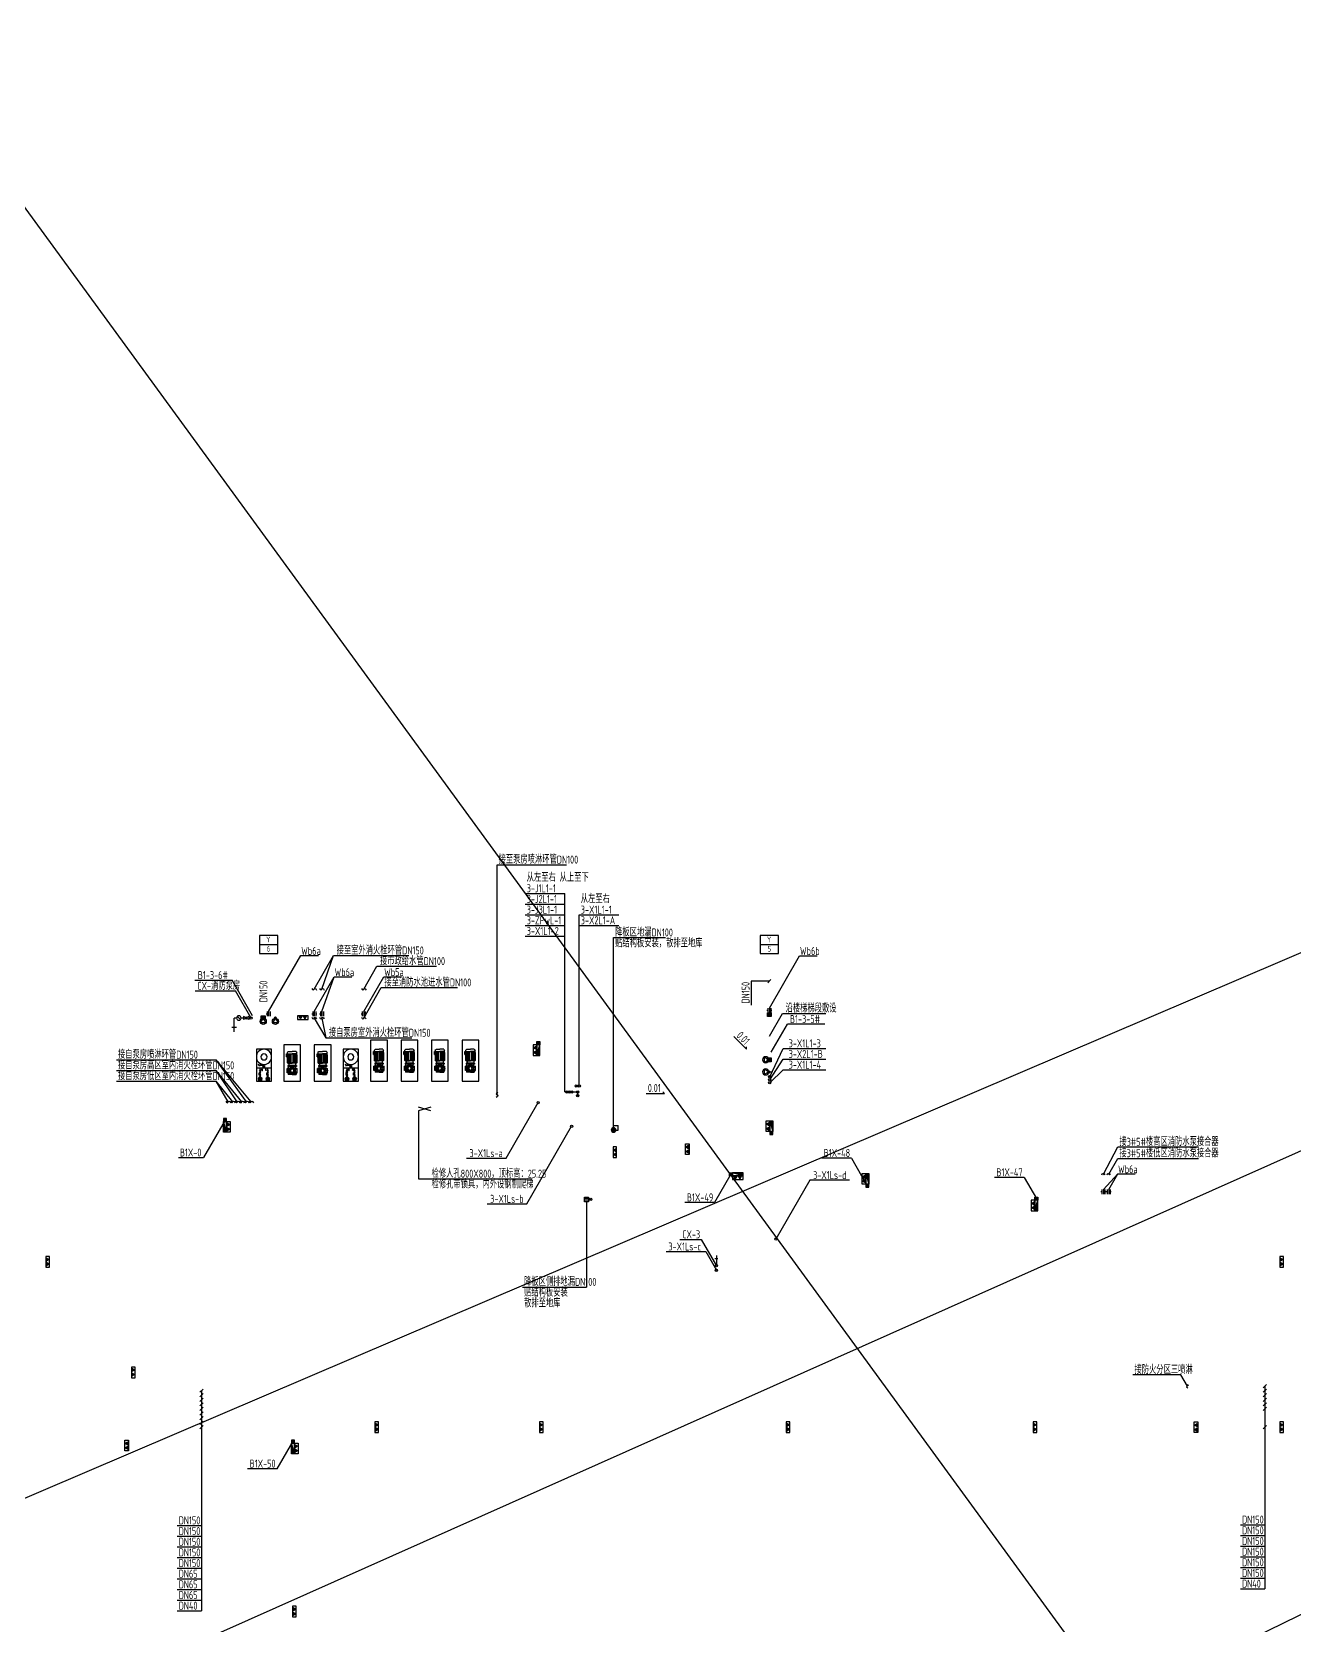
# Model space of a CAD drawing. Header units: millimetres. Extents: x -104227 to 2378000, y -101687 to 2248640.
# Drawn here: x 1032086 to 1114945, y 1143741 to 1248287 of the extents above; entities that cross this region are included whole.
import ezdxf
from ezdxf.enums import TextEntityAlignment as Align

# ---------------------------------------------------------------- set-up
doc = ezdxf.new("R2010")
doc.units = ezdxf.units.MM
doc.header["$LTSCALE"] = 500
doc.linetypes.add('CENTER2', pattern=[1.125, 0.75, -0.125, 0.125, -0.125])
doc.linetypes.add('CONTINOUS', pattern=[0])
doc.layers.get('DEFPOINTS').update_dxf_attribs({"color": 9})
for name, color, linetype in [('W-BUSH', 231, 'Continuous'), ('W-BUSH-NOTE', 231, 'Continuous'), ('W-DRAI-EQPM', 50, 'Continuous'), ('W-DRAI-FLDR', 50, 'Continuous'), ('W-DRAI-NOTE', 50, 'Continuous'), ('W-EQPM', 40, 'Continuous'), ('W-FRPT-EXTG', 140, 'Continuous'), ('W-FRPT-HYDT', 140, 'Continuous'), ('W-FRPT-HYDT-DIMS', 61, 'Continuous'), ('W-FRPT-HYDT-EQPM', 60, 'Continuous'), ('W-FRPT-HYDT-PIPE', 1, 'Continuous'), ('W-FRPT-NOTE', 60, 'Continuous'), ('W-FRPT-SPRL-DIMS', 61, 'Continuous'), ('W-FRPT-SPRL-EQPM', 60, 'Continuous'), ('W-RAIN-DIMS', 61, 'Continuous'), ('W-RAIN-EQPM', 60, 'Continuous'), ('W-RAIN-NOTE', 60, 'Continuous'), ('W-WSUP-COOL-PIPE', 3, 'Continuous'), ('W-WSUP-DIMS', 41, 'Continuous'), ('W-WSUP-EQPM', 40, 'Continuous')]:
    doc.layers.add(name, color=color, linetype=linetype)
doc.layers.add('W-POST', color=10, linetype='Continuous', plot=False)
doc.styles.add('TH-STYLE3', font='tssdeng.shx', dxfattribs={"width": 0.7, "bigfont": 'tssdchn.shx'})

# ---------------------------------------------------------------- blocks, each defined once
blk = doc.blocks.new('*U200')
at = {"linetype": 'CONTINOUS'}
h = blk.add_hatch(dxfattribs=at)
h.set_pattern_fill('ANSI31', color=256, scale=150, angle=180, style=0)
h.set_pattern_definition([(315, (-384620.485, -22544.052), (-13.25825215, -13.25825215), [])])
h.paths.add_polyline_path([(163, 59), (237, 59), (237, 126), (163, 126)])
h = blk.add_hatch(dxfattribs=at)
h.set_pattern_fill('ANSI31', color=256, scale=150, angle=180, style=0)
h.set_pattern_definition([(225, (385320.485, -22544.052), (13.25825215, -13.25825215), [])])
h.paths.add_polyline_path([(537, 59), (463, 59), (463, 126), (537, 126)])
for p, q in [((200, 207), (100, 34)), ((300, 34), (100, 34)), ((200, 207), (300, 34)), ((500, 207), (400, 34)), ((400, 34), (600, 34)), ((500, 207), (600, 34))]:
    blk.add_line(p, q, dxfattribs=at)
for points in [[(700, 0), (700, 240), (0, 240), (0, 0)], [(163, 59), (237, 59), (237, 126), (163, 126)], [(537, 59), (463, 59), (463, 126), (537, 126)]]:
    blk.add_lwpolyline(points, close=True, dxfattribs=at)
blk = doc.blocks.new('*U327')
blk.add_hatch(color=256).paths.add_polyline_path([(0, 200), (700, 0), (0, 0)])
for p, q in [((0, 200), (0, 0)), ((700, 200), (0, 200)), ((0, 200), (700, 0)), ((0, 0), (700, 0)), ((700, 0), (700, 200))]:
    blk.add_line(p, q)
blk = doc.blocks.new('单栓消火栓侧接')
at = {"layer": 'DEFPOINTS'}
for p, q in [((885842, 1182528), (885642, 1182728)), ((885642, 1182528), (885842, 1182728))]:
    blk.add_line(p, q, dxfattribs=at)
blk.add_lwpolyline([(885642, 1182728), (885842, 1182728), (885842, 1182528), (885642, 1182528)], close=True, dxfattribs=at)
at = {"layer": 'W-FRPT-HYDT-EQPM'}
blk.add_circle((885742, 1182628), 75, dxfattribs=at)
at = {"layer": 'W-FRPT-EXTG'}
blk.add_blockref('*U200', (884942, 1182728), dxfattribs=at)
at = {"layer": 'W-FRPT-HYDT'}
blk.add_blockref('*U327', (884942, 1182528), dxfattribs=at)
blk = doc.blocks.new('*U245')
for p, q in [((-46, 20), (-75, -4)), ((-46, 20), (-12, 48)), ((38, 32), (-38, -32)), ((17, 73), (-12, 48)), ((57, 48), (38, 32)), ((75, 4), (46, -20)), ((-38, -32), (-57, -48)), ((12, -48), (-17, -73)), ((12, -48), (46, -20))]:
    blk.add_line(p, q)
blk.add_circle((0, 0), 75)
at = {"layer": 'DEFPOINTS'}
for p, q in [((0, 150), (-150, 150)), ((-150, 0), (-150, 150)), ((0, 0), (-150, 0)), ((0, 0), (0, 150))]:
    blk.add_line(p, q, dxfattribs=at)
blk = doc.blocks.new('*U270')
for p, q in [((-100, 0), (-100, -300)), ((100, 0), (100, -300)), ((-100, -150), (-160, -150)), ((160, -150), (100, -150))]:
    blk.add_line(p, q)
at = {"layer": 'DEFPOINTS'}
blk.add_line((0, 0), (0, -300), dxfattribs=at)
blk = doc.blocks.new('*U352')
for p, q in [((-173, -350), (0, -50)), ((173, -350), (-173, -350)), ((0, -50), (173, -350)), ((627, -350), (800, -50)), ((973, -350), (627, -350)), ((800, -50), (973, -350))]:
    blk.add_line(p, q)
for centre, radius in [((0, 0), 50), ((800, 0), 50), ((0, -250), 200), ((800, -250), 200)]:
    blk.add_circle(centre, radius)
at = {"layer": 'DEFPOINTS'}
blk.add_line((0, 0), (0, 150), dxfattribs=at)
blk = doc.blocks.new('压力废水排出管')
blk.add_circle((109673176, -9743579), 75)
at = {"layer": 'DEFPOINTS'}
for p, q in [((109673004, -9743538), (109673348, -9743620)), ((109673135, -9743751), (109673217, -9743407))]:
    blk.add_line(p, q, dxfattribs=at)
blk.add_lwpolyline([(109673004, -9743538), (109673217, -9743407), (109673348, -9743620), (109673135, -9743751)], close=True, dxfattribs=at)
blk = doc.blocks.new('重力流雨水井编号')
at = {"layer": 'W-RAIN-EQPM'}
blk.add_lwpolyline([(-400, 0), (400, 0), (400, 800), (-400, 800)], close=True, dxfattribs=at)
at = {"layer": 'W-RAIN-NOTE'}
blk.add_line((-400, 400), (400, 400), dxfattribs=at)
at = {"layer": 'W-RAIN-NOTE', "style": 'TH-STYLE3', "width": 0.7}
blk.add_text('Y', height=250, rotation=0, dxfattribs=at).set_placement((-12, 620, 3564), align=Align.MIDDLE)
at = {"layer": 'W-RAIN-NOTE', "style": 'TH-STYLE3', "width": 0.7, "flags": 8}
blk.add_attdef('-', text='', height=250, rotation=0, dxfattribs=at).set_placement((0, 90), align=Align.CENTER)
blk = doc.blocks.new('*U217')
at = {"layer": 'W-WSUP-COOL-PIPE'}
blk.add_line((-300, 0), (0, 0), dxfattribs=at)
at = {"layer": 'W-WSUP-EQPM'}
blk.add_line((-200, -50), (-200, 50), dxfattribs=at)
blk = doc.blocks.new('冲洗给水')
at = {"layer": 'W-WSUP-EQPM'}
blk.add_circle((957645, 1148834), 75, dxfattribs=at)
at = {"layer": 'W-WSUP-EQPM', "xscale": 2, "yscale": 2, "zscale": 2}
blk.add_blockref('*U217', (957570, 1148834), dxfattribs=at)
blk = doc.blocks.new('*U187')
at = {"layer": 'W-WSUP-EQPM'}
h = blk.add_hatch(color=256, dxfattribs=at)
h.paths.add_polyline_path([(106, 14, 0.56619), (60, 14), (83, 0)])
h.paths.add_polyline_path([(60, 14, 0.135933), (57, 0, 0.135933), (60, -14), (83, 0)])
h.paths.add_polyline_path([(60, -14, 0.56619), (106, -14), (83, 0)])
h.paths.add_polyline_path([(106, -14, 0.135933), (110, 0, 0.135933), (106, 14), (83, 0)])
at = {"layer": 'W-WSUP-COOL-PIPE'}
blk.add_line((167, 0), (250, 0), dxfattribs=at)
at = {"layer": 'W-WSUP-EQPM'}
for p, q in [((0, 50), (0, -50)), ((0, 50), (167, -50)), ((0, -50), (167, 50)), ((167, 50), (167, -50)), ((378, 53), (272, -53)), ((378, 53), (323, 20))]:
    blk.add_line(p, q, dxfattribs=at)
for centre, radius in [((83, 0), 26.7), ((325, 0), 75)]:
    blk.add_circle(centre, radius, dxfattribs=at)
blk = doc.blocks.new('闸阀')
for p, q in [((0, 90), (0, -90)), ((0, 90), (300, -90)), ((0, -90), (300, 90)), ((150, 90), (150, -90)), ((300, 90), (300, -90))]:
    blk.add_line(p, q)
blk = doc.blocks.new('立式泵')
at = {"linetype": 'Continuous'}
h = blk.add_hatch(dxfattribs=at)
h.set_pattern_fill('NET', color=8, scale=270, angle=-270, style=0)
h.set_pattern_definition([(90, (-658012.705, -679308.226), (-33.75, -4e-11), []), (180, (-658012.705, -679308.226), (4e-11, -33.75), [])])
edge = h.paths.add_edge_path()
edge.add_arc((255, 0), 122, 0, 360)
at = {"color": 7, "linetype": 'Continuous'}
for p, q in [((0, 98), (16, 98)), ((0, -98), (0, 98)), ((0, -98), (0, 98)), ((16, -98), (16, 98)), ((16, -98), (16, 98)), ((142, 45), (16, 67)), ((84, 185), (70, 171)), ((84, 185), (70, 171)), ((75, 135), (70, 171)), ((75, 135), (70, 171)), ((83, 176), (79, 172)), ((83, 176), (79, 172)), ((79, 172), (80, 166)), ((79, 172), (80, 166)), ((80, 166), (86, 165)), ((80, 166), (86, 165)), ((88, 174), (83, 176)), ((88, 174), (83, 176)), ((120, 180), (84, 185)), ((120, 180), (84, 185)), ((86, 165), (90, 169)), ((86, 165), (90, 169)), ((90, 169), (88, 174)), ((90, 169), (88, 174)), ((158, 112), (143, 97)), ((158, 112), (143, 97)), ((143, 97), (156, 71)), ((143, 97), (156, 71)), ((156, 102), (152, 98)), ((156, 102), (152, 98)), ((152, 98), (154, 93)), ((152, 98), (154, 93)), ((154, 93), (159, 91)), ((154, 93), (159, 91)), ((162, 101), (156, 102)), ((162, 101), (156, 102)), ((184, 99), (158, 112)), ((184, 99), (158, 112)), ((159, 91), (163, 95)), ((159, 91), (163, 95)), ((163, 95), (162, 101)), ((163, 95), (162, 101)), ((352, 112), (325, 99)), ((352, 112), (325, 99)), ((348, 101), (346, 96)), ((348, 101), (346, 96)), ((346, 96), (350, 91)), ((346, 96), (350, 91)), ((353, 103), (348, 101)), ((353, 103), (348, 101)), ((350, 91), (356, 93)), ((350, 91), (356, 93)), ((366, 97), (352, 112)), ((366, 97), (352, 112)), ((357, 98), (353, 103)), ((357, 98), (353, 103)), ((354, 71), (366, 97)), ((354, 71), (366, 97)), ((356, 93), (357, 98)), ((356, 93), (357, 98)), ((368, 45), (499, 67)), ((390, 180), (425, 185)), ((390, 180), (425, 185)), ((421, 175), (420, 169)), ((421, 175), (420, 169)), ((420, 169), (424, 165)), ((420, 169), (424, 165)), ((427, 176), (421, 175)), ((427, 176), (421, 175)), ((424, 165), (429, 167)), ((424, 165), (429, 167)), ((440, 171), (425, 185)), ((440, 171), (425, 185)), ((431, 172), (427, 176)), ((431, 172), (427, 176)), ((429, 167), (431, 172)), ((429, 167), (431, 172)), ((435, 135), (440, 171)), ((435, 135), (440, 171)), ((491, 83), (491, 67)), ((491, 83), (499, 83)), ((491, 83), (499, 83)), ((491, 83), (491, 67)), ((491, 78), (499, 78)), ((491, 78), (499, 78)), ((491, 72), (499, 72)), ((491, 72), (499, 72)), ((491, 67), (499, 67)), ((491, 67), (499, 67)), ((491, 55), (499, 55)), ((491, 55), (491, 40)), ((491, 55), (491, 40)), ((491, 55), (499, 55)), ((491, 51), (499, 51)), ((491, 51), (499, 51)), ((491, 44), (499, 44)), ((491, 44), (499, 44)), ((491, 40), (499, 40)), ((491, 40), (499, 40)), ((491, 8), (499, 8)), ((491, -8), (491, 8)), ((491, -8), (491, 8)), ((491, 8), (499, 8)), ((491, 3), (499, 3)), ((491, 3), (499, 3)), ((499, -98), (499, 98)), ((499, -98), (499, 98)), ((515, -98), (515, 98)), ((515, -98), (515, 98)), ((0, -98), (16, -98)), ((142, -45), (16, -67)), ((75, -135), (70, -171)), ((75, -135), (70, -171)), ((70, -171), (84, -185)), ((70, -171), (84, -185)), ((80, -167), (79, -172)), ((80, -167), (79, -172)), ((79, -172), (83, -176)), ((79, -172), (83, -176)), ((86, -165), (80, -167)), ((86, -165), (80, -167)), ((83, -176), (88, -175)), ((83, -176), (88, -175)), ((120, -180), (84, -185)), ((120, -180), (84, -185)), ((90, -169), (86, -165)), ((90, -169), (86, -165)), ((88, -175), (90, -169)), ((88, -175), (90, -169)), ((156, -71), (143, -97)), ((156, -71), (143, -97)), ((143, -97), (158, -112)), ((143, -97), (158, -112)), ((154, -93), (152, -98)), ((154, -93), (152, -98)), ((152, -98), (156, -103)), ((152, -98), (156, -103)), ((159, -91), (154, -93)), ((159, -91), (154, -93)), ((156, -103), (162, -101)), ((156, -103), (162, -101)), ((158, -112), (184, -99)), ((158, -112), (184, -99)), ((163, -96), (159, -91)), ((163, -96), (159, -91)), ((162, -101), (163, -96)), ((162, -101), (163, -96)), ((325, -99), (352, -112)), ((325, -99), (352, -112)), ((350, -91), (346, -95)), ((350, -91), (346, -95)), ((346, -95), (348, -101)), ((346, -95), (348, -101)), ((348, -101), (353, -102)), ((348, -101), (353, -102)), ((356, -93), (350, -91)), ((356, -93), (350, -91)), ((352, -112), (366, -97)), ((352, -112), (366, -97)), ((353, -102), (357, -98)), ((353, -102), (357, -98)), ((366, -97), (354, -71)), ((366, -97), (354, -71)), ((357, -98), (356, -93)), ((357, -98), (356, -93)), ((368, -45), (499, -67)), ((390, -180), (425, -185)), ((390, -180), (425, -185)), ((424, -165), (420, -169)), ((424, -165), (420, -169)), ((420, -169), (421, -174)), ((420, -169), (421, -174)), ((421, -174), (427, -176)), ((421, -174), (427, -176)), ((429, -166), (424, -165)), ((429, -166), (424, -165)), ((425, -185), (440, -171)), ((425, -185), (440, -171)), ((427, -176), (431, -172)), ((427, -176), (431, -172)), ((431, -172), (429, -166)), ((431, -172), (429, -166)), ((435, -135), (440, -171)), ((435, -135), (440, -171)), ((491, -3), (499, -3)), ((491, -3), (499, -3)), ((491, -8), (499, -8)), ((491, -8), (499, -8)), ((491, -55), (491, -40)), ((491, -40), (499, -40)), ((491, -40), (499, -40)), ((491, -55), (491, -40)), ((491, -44), (499, -44)), ((491, -44), (499, -44)), ((491, -51), (499, -51)), ((491, -51), (499, -51)), ((491, -55), (499, -55)), ((491, -55), (499, -55)), ((491, -67), (499, -67)), ((491, -83), (491, -67)), ((491, -83), (491, -67)), ((491, -67), (499, -67)), ((491, -72), (499, -72)), ((491, -72), (499, -72)), ((491, -78), (499, -78)), ((491, -78), (499, -78)), ((491, -83), (499, -83)), ((491, -83), (499, -83))]:
    blk.add_line(p, q, dxfattribs=at)
for centre, radius in [((84, 170), 4.96), ((84, 170), 4.96), ((84, 170), 3.24), ((84, 170), 3.24), ((255, 0), 122), ((255, 0), 122), ((158, 97), 4.96), ((158, 97), 4.96), ((158, 97), 3.24), ((158, 97), 3.24), ((352, 97), 4.96), ((352, 97), 4.96), ((352, 97), 3.24), ((352, 97), 3.24), ((425, 171), 4.96), ((425, 171), 4.96), ((425, 171), 3.24), ((425, 171), 3.24), ((84, -171), 4.96), ((84, -171), 4.96), ((84, -171), 3.24), ((84, -171), 3.24), ((158, -97), 4.96), ((158, -97), 4.96), ((158, -97), 3.24), ((158, -97), 3.24), ((352, -97), 4.96), ((352, -97), 4.96), ((352, -97), 3.24), ((352, -97), 3.24), ((425, -170), 4.96), ((425, -170), 4.96), ((425, -170), 3.24), ((425, -170), 3.24)]:
    blk.add_circle(centre, radius, dxfattribs=at)
for start, end in [(16.05611, 163.75715), (16.05611, 163.75715), (196.24659, 343.94389), (196.24659, 343.94389)]:
    blk.add_arc((255, 0), 225, start, end, dxfattribs=at)
blk = doc.blocks.new('可曲绕橡胶接头')
for p, q in [((0, 90), (0, -90)), ((240, 90), (240, -90))]:
    blk.add_line(p, q)
blk.add_circle((120, 0), 90)
blk = doc.blocks.new('止回阀')
for p, q in [((0, 126), (300, 126)), ((0, 90), (0, -90)), ((0, -90), (300, 90)), ((300, 126), (150, 150)), ((300, 90), (300, -90))]:
    blk.add_line(p, q)
blk = doc.blocks.new('断线')
for centre, start, end in [((-31, -21), 34.25298, 147.65518), ((31, 21), 214.25298, 327.65518)]:
    blk.add_arc(centre, 38.1, start, end)
blk = doc.blocks.new('电接点压力表')
for p, q in [((53, 328), (-53, 222)), ((53, 328), (-2, 295)), ((0, 200), (0, 0)), ((0, 100), (60, 100)), ((60, 100), (60, 30)), ((111, 245), (69, 245)), ((75, 275), (111, 275)), ((111, 275), (111, 245))]:
    blk.add_line(p, q)
blk.add_circle((0, 275), 75)
blk = doc.blocks.new('蝶阀')
h = blk.add_hatch(color=256)
h.paths.add_polyline_path([(151, -19, 0.135933), (156, 0, 0.7606673), (89, 19)])
h.paths.add_polyline_path([(89, 19, 0.135933), (84, 0, 0.7606673), (151, -19)])
blk.add_line((0, 90), (240, -90))
blk.add_lwpolyline([(0, -90), (240, -90), (240, 90), (0, 90)], close=True)
blk.add_circle((120, 0), 36)
blk = doc.blocks.new('立式增压设备（甲）')
at = {"layer": 'W-EQPM'}
blk.add_lwpolyline([(3425733, -1114444), (3427833, -1114444), (3427833, -1115444), (3425733, -1115444)], close=True, dxfattribs=at)
for radius in [500, 200]:
    blk.add_circle((3426233, -1114944), radius, dxfattribs=at)
at = {"layer": 'W-FRPT-HYDT-EQPM'}
for p, q in [((3427024, -1114817), (3426983, -1114817)), ((3427087, -1114817), (3427024, -1114780)), ((3427024, -1114854), (3427024, -1114780)), ((3427087, -1114817), (3427024, -1114854)), ((3427087, -1114817), (3427142, -1114817)), ((3427103, -1114788), (3427103, -1114845)), ((3427126, -1114788), (3427126, -1114845))]:
    blk.add_line(p, q, dxfattribs=at)
at = {"layer": 'W-FRPT-HYDT-PIPE'}
for p, q in [((3426983, -1115444), (3426983, -1114444)), ((3426733, -1114944), (3426817, -1114944)), ((3426777, -1114697), (3426777, -1114607)), ((3426777, -1114847), (3426777, -1114944)), ((3426937, -1114944), (3426983, -1114944)), ((3427133, -1114694), (3426983, -1114694)), ((3427133, -1115194), (3426983, -1115194)), ((3427810, -1114694), (3427833, -1114694)), ((3427810, -1115194), (3427833, -1115194))]:
    blk.add_line(p, q, dxfattribs=at)
at = {"layer": 'W-EQPM', "xscale": 0.5, "yscale": 0.5, "zscale": 0.5, "rotation": 180}
for p in [(3427810, -1114694), (3427810, -1115194)]:
    blk.add_blockref('立式泵', p, dxfattribs=at)
at = {"layer": 'W-FRPT-HYDT-EQPM'}
for name, p, xscale, yscale, zscale, rotation in [('闸阀', (3426777, -1114847), 0.5, 0.5, 0.5, 90), ('蝶阀', (3426937, -1114944), 0.5, 0.5, 0.5, 180), ('电接点压力表', (3426983, -1115068), 0.3839999999909196, 0.3839999999909196, 0.3839999999909196, 270), ('闸阀', (3427283, -1114694), 0.5, 0.5, 0.5, 180), ('闸阀', (3427283, -1115194), 0.5, 0.5, 0.5, 180), ('可曲绕橡胶接头', (3427553, -1114694), 0.5, 0.5, 0.5, 180), ('可曲绕橡胶接头', (3427553, -1115194), 0.5, 0.5, 0.5, 180)]:
    blk.add_blockref(name, p, dxfattribs=dict(at, xscale=xscale, yscale=yscale, zscale=zscale, rotation=rotation))
at = {"layer": 'W-FRPT-HYDT-EQPM', "xscale": -0.5, "yscale": 0.5, "zscale": 0.5}
for p in [(3427433, -1114694), (3427433, -1115194)]:
    blk.add_blockref('止回阀', p, dxfattribs=at)
at = {"layer": 'W-FRPT-NOTE'}
blk.add_blockref('断线', (3426777, -1114607), dxfattribs=at)
blk = doc.blocks.new('*U243')
at = {"layer": 'W-EQPM'}
blk.add_blockref('立式增压设备（甲）', (-3425598, 1115538), dxfattribs=at)
blk = doc.blocks.new('1')
for p, q in [((-109026, -92421), (-109026, -92311)), ((-109026, -92311), (-108783, -92311)), ((-108912, -92311), (-108912, -92326)), ((-108897, -92326), (-108897, -92311)), ((-108783, -92421), (-108783, -92311)), ((-108494, -92346), (-108474, -92334)), ((-108494, -92346), (-108494, -92586)), ((-108474, -92334), (-107914, -92334)), ((-108041, -92334), (-108474, -92334)), ((-108474, -92334), (-108474, -92586)), ((-107991, -92334), (-107991, -92586)), ((-109083, -92373), (-109115, -92373)), ((-109115, -92586), (-109115, -92373)), ((-109115, -92586), (-109115, -92800)), ((-109083, -92800), (-109115, -92800)), ((-109083, -92529), (-109083, -92373)), ((-109083, -92376), (-109026, -92376)), ((-109083, -92427), (-109073, -92427)), ((-109083, -92437), (-109067, -92437)), ((-109083, -92446), (-109067, -92446)), ((-109083, -92457), (-109073, -92457)), ((-109083, -92644), (-109083, -92800)), ((-109083, -92716), (-109073, -92716)), ((-109083, -92727), (-109067, -92727)), ((-109083, -92736), (-109067, -92736)), ((-109083, -92746), (-109073, -92746)), ((-109026, -92796), (-109083, -92796)), ((-109073, -92427), (-109073, -92457)), ((-109073, -92746), (-109073, -92716)), ((-109067, -92437), (-109067, -92446)), ((-109067, -92736), (-109067, -92727)), ((-109026, -92421), (-108992, -92421)), ((-108992, -92774), (-109026, -92774)), ((-109026, -92774), (-109026, -92862)), ((-109026, -92862), (-108783, -92862)), ((-108992, -92376), (-108992, -92421)), ((-108992, -92752), (-108992, -92796)), ((-108927, -92773), (-108927, -92804)), ((-108927, -92804), (-108882, -92804)), ((-108913, -92778), (-108918, -92788)), ((-108918, -92788), (-108913, -92799)), ((-108913, -92778), (-108897, -92778)), ((-108913, -92799), (-108897, -92799)), ((-108912, -92852), (-108912, -92852)), ((-108912, -92862), (-108912, -92852)), ((-108897, -92862), (-108912, -92862)), ((-108905, -92775), (-108905, -92801)), ((-108897, -92778), (-108892, -92788)), ((-108892, -92788), (-108897, -92799)), ((-108897, -92852), (-108897, -92862)), ((-108882, -92773), (-108882, -92804)), ((-108821, -92370), (-108786, -92370)), ((-108820, -92802), (-108786, -92802)), ((-108817, -92376), (-108817, -92421)), ((-108817, -92752), (-108817, -92796)), ((-108807, -92370), (-108807, -92426)), ((-108807, -92747), (-108807, -92802)), ((-108786, -92441), (-108786, -92370)), ((-108786, -92421), (-108783, -92421)), ((-108786, -92802), (-108786, -92732)), ((-108786, -92752), (-108783, -92752)), ((-108786, -92752), (-108783, -92752)), ((-108783, -92390), (-108676, -92390)), ((-108783, -92752), (-108783, -92862)), ((-108783, -92783), (-108676, -92783)), ((-108676, -92354), (-108676, -92819)), ((-108648, -92354), (-108676, -92354)), ((-108648, -92819), (-108676, -92819)), ((-108648, -92354), (-108648, -92819)), ((-108620, -92354), (-108648, -92354)), ((-108620, -92819), (-108648, -92819)), ((-108620, -92354), (-108620, -92819)), ((-108494, -92406), (-108620, -92406)), ((-108494, -92766), (-108620, -92766)), ((-108494, -92826), (-108494, -92586)), ((-108494, -92826), (-108474, -92838)), ((-108474, -92394), (-107991, -92394)), ((-108474, -92444), (-107991, -92444)), ((-108474, -92486), (-107991, -92486)), ((-108474, -92534), (-107991, -92534)), ((-108474, -92838), (-108474, -92586)), ((-108474, -92639), (-107991, -92639)), ((-108474, -92686), (-107991, -92686)), ((-108474, -92729), (-107991, -92729)), ((-108474, -92778), (-107991, -92778)), ((-108041, -92838), (-108474, -92838)), ((-108474, -92838), (-107914, -92838)), ((-108154, -92889), (-108154, -92838)), ((-108154, -92889), (-107991, -92889)), ((-107991, -92889), (-107991, -92586)), ((-107991, -92882), (-107991, -92882)), ((-107868, -92376), (-107868, -92586)), ((-107868, -92796), (-107868, -92586))]:
    blk.add_line(p, q)
for centre, radius in [((-108995, -92350), 10.5), ((-108815, -92350), 10.5), ((-108905, -92586), 188), ((-109062, -92586), 13.5), ((-108905, -92586), 128), ((-109016, -92475), 13.5), ((-109016, -92698), 13.5), ((-108995, -92823), 10.5), ((-108905, -92586), 93.8), ((-108905, -92429), 13.5), ((-108905, -92695), 13.5), ((-108905, -92744), 13.5), ((-108905, -92788), 13.2), ((-108815, -92823), 10.5), ((-108793, -92475), 13.5), ((-108793, -92698), 13.5), ((-108747, -92586), 13.5)]:
    blk.add_circle(centre, radius)
for centre, radius, start, end in [((-108905, -92426), 101, 29.73361, 150.26639), ((-107933, -92401), 68.8, 20.66286, 74.4968), ((-108905, -92756), 96.2, 204.48368, 335.51632), ((-107933, -92772), 68.8, 285.5032, 339.33714)]:
    blk.add_arc(centre, radius, start, end)
blk = doc.blocks.new('*U362')
for p, q in [((-90148, -90892), (-87448, -90892)), ((-90148, -91992), (-90148, -90892)), ((-87448, -90892), (-87448, -91992)), ((-87448, -91992), (-90148, -91992))]:
    blk.add_line(p, q)
at = {"linetype": 'CENTER2', "xscale": 1.200000000000728, "yscale": 1.200000000000728, "zscale": 1.200000000000728}
blk.add_blockref('1', (41390, 19662), dxfattribs=at)
blk = doc.blocks.new('*U363')
for p, q in [((-90148, -90892), (-87748, -90892)), ((-90148, -91992), (-90148, -90892)), ((-87748, -90892), (-87748, -91992)), ((-87748, -91992), (-90148, -91992))]:
    blk.add_line(p, q)
at = {"linetype": 'CENTER2', "xscale": 1.200000000000728, "yscale": 1.200000000000728, "zscale": 1.200000000000728}
blk.add_blockref('1', (41240, 19662), dxfattribs=at)
blk = doc.blocks.new('A$C3EEB217A')
at = {"layer": 'W-FRPT-EXTG'}
for p, rotation in [((1050224, 1183727, 0), 179.9999999999999), ((1070474, 1174427, 0), 90), ((1033004, 1167927), 270), ((1114004, 1167927), 270), ((1038624, 1160677, 0), 270), ((1054604, 1157077, 0), 270), ((1065404, 1157077, 0), 270), ((1081604, 1157077, 0), 270), ((1097804, 1157077, 0), 270), ((1114004, 1157077), 270), ((1049204, 1144977, 0), 270)]:
    blk.add_blockref('*U200', p, dxfattribs=dict(at, rotation=rotation))
at = {"layer": 'W-FRPT-EXTG', "xscale": -1, "rotation": 90}
for p in [(1075224, 1175327), (1108624, 1157077, 0), (1038424, 1155877, 0)]:
    blk.add_blockref('*U200', p, dxfattribs=at)

msp = doc.modelspace()

# ---------------------------------------------------------------- linework, layer by layer
at = {"layer": 'W-BUSH-NOTE'}
for p, q in [((1047623.35, 1184002.28, -0.04), (1049742.01, 1187671.9, -0.04)), ((1049742.01, 1187671.9, -0.04), (1050892.01, 1187671.9, -0.04)), ((1080498.44, 1184231.05), (1082481.81, 1187666.35)), ((1082481.81, 1187666.35), (1083631.81, 1187666.35)), ((1050623.35, 1184002.37, -0.27), (1051935.14, 1186274.45, -0.27)), ((1051123.35, 1184002.37, -0.27), (1051935.14, 1186274.45, 0)), ((1051935.14, 1186274.45, 0), (1053085.14, 1186274.45, 0)), ((1053873.42, 1184002.38, 0), (1055185.2, 1186274.46, 0)), ((1055185.2, 1186274.46, 0.27), (1056335.2, 1186274.46, 0.27)), ((1102423.9, 1172327.37), (1103362.21, 1173346.37)), ((1102773.9, 1172327.37), (1103362.21, 1173346.37)), ((1103362.21, 1173346.37), (1104512.21, 1173346.37))]:
    msp.add_line(p, q, dxfattribs=at)
at = {"layer": 'W-BUSH-NOTE', "elevation": 0}
for points in [[(1078158.11, 1182376.44), (1079006.64, 1181527.91), (1079006.64, 1181677.91)], [(1072420.52, 1178627.16), (1073620.52, 1178627.16), (1073514.45, 1178733.23)]]:
    msp.add_lwpolyline(points, dxfattribs=at)
at = {"layer": 'W-DRAI-EQPM'}
msp.add_line((1068620.77, 1171677.37), (1068770.77, 1171677.37), dxfattribs=at)
for centre in [(1070273.44, 1176227.37, 0), (1068770.77, 1171677.37)]:
    msp.add_circle(centre, 75, dxfattribs=at)
at = {"layer": 'W-DRAI-FLDR'}
for p, q in [((1068620.73, 1171727.37), (1068370.77, 1171727.37)), ((1068620.73, 1171627.37), (1068370.77, 1171627.37))]:
    msp.add_line(p, q, dxfattribs=at)
msp.add_lwpolyline([(1068620.77, 1171527.37), (1068370.77, 1171527.37), (1068370.77, 1171827.37), (1068620.77, 1171827.37), (1068620.77, 1171527.37)], dxfattribs=at)
at = {"layer": 'W-DRAI-NOTE'}
for p, q in [((1070273.44, 1188853.15, 6000), (1073672.95, 1188853.15, 6000)), ((1070273.44, 1176227.37, 0), (1070273.44, 1188853.15, 5109.66)), ((1068495.77, 1171527.37), (1068495.77, 1165927.37)), ((1064295.77, 1165927.37), (1068495.77, 1165927.37))]:
    msp.add_line(p, q, dxfattribs=at)
at = {"layer": 'W-EQPM'}
for p, q in [((1058273.4, 1177477.24), (1057473.35, 1177727.37)), ((1058273.4, 1177727.37), (1057473.35, 1177477.24))]:
    msp.add_line(p, q, dxfattribs=at)
at = {"layer": 'W-EQPM', "const_width": 1}
msp.add_lwpolyline([(1058273.43, 1177727.37), (1057473.35, 1177727.37), (1057473.35, 1177477.24), (1058273.35, 1177477.24)], close=True, dxfattribs=at)
for points in [[(1057623.45, 1177727.37), (1057623.45, 1177877.37), (1058123.39, 1177877.37), (1058123.39, 1177727.37)], [(1057623.45, 1177477.24), (1057623.45, 1177327.24), (1058123.39, 1177327.24), (1058123.39, 1177477.24)]]:
    msp.add_lwpolyline(points, dxfattribs=at)
at = {"layer": 'W-FRPT-HYDT-DIMS'}
for p, q in [((1037639.5, 1180835.99), (1044189.5, 1180835.99)), ((1046173.9, 1178077.37), (1044189.5, 1180835.99)), ((1046473.9, 1178077.37), (1044189.5, 1180835.99)), ((1037639.5, 1180135.99), (1044189.5, 1180135.99)), ((1037639.5, 1179435.99), (1044189.5, 1179435.99)), ((1045573.9, 1178077.37), (1044189.5, 1180135.99)), ((1045873.9, 1178077.37), (1044189.5, 1180135.99)), ((1044973.9, 1178077.37), (1044189.5, 1179435.99)), ((1045273.9, 1178077.37), (1044189.5, 1179435.99)), ((1044773.9, 1176877.37), (1043352.62, 1174415.65)), ((1041702.62, 1174415.65), (1043352.62, 1174415.65)), ((1085880.45, 1174384.67, 0), (1083930.45, 1174384.67, 0)), ((1085880.45, 1174384.67, 0), (1086923.9, 1172577.37)), ((1077973.44, 1173327.37, 0), (1076903.04, 1171473.38, 0)), ((1097219.28, 1173121, 0), (1095269.28, 1173121, 0)), ((1097219.28, 1173121, 0), (1098023.9, 1171727.37)), ((1076903.04, 1171473.38, 0), (1074953.04, 1171473.38, 0)), ((1048199.63, 1154003.28, 0), (1049223.9, 1155777.37)), ((1048199.63, 1154003.28, 0), (1046249.63, 1154003.28, 0))]:
    msp.add_line(p, q, dxfattribs=at)
at = {"layer": 'W-FRPT-HYDT-EQPM'}
for centre in [(1080521.13, 1179727.07, 6000), (1080521.13, 1179527.07, 3000), (1080521.13, 1179327.07, 3000), (1067821.16, 1179126.78, 3000), (1067921.76, 1178477.03, 3000.08), (1068021.16, 1179126.78, 3000), (1065320.7, 1178027.67, 3000), (1067520.39, 1176477.67, 3000), (1080923.44, 1169077.37), (1077023.44, 1167027.37, 0)]:
    msp.add_circle(centre, 75, dxfattribs=at)
at = {"layer": 'W-FRPT-NOTE'}
for p, q in [((1057474.2, 1177477.24), (1057474.2, 1173027.37)), ((1102423.9, 1173327.37), (1103373.9, 1175116.6)), ((1103373.9, 1175116.6), (1108673.9, 1175116.6)), ((1102773.9, 1173327.37), (1103373.9, 1174366.6)), ((1103373.9, 1174366.6), (1108673.9, 1174366.6)), ((1057474.2, 1173027.37), (1064923.4, 1173027.37))]:
    msp.add_line(p, q, dxfattribs=at)
for points in [[(1102315.68, 1173294.9), (1102379.16, 1173374.85), (1102468.63, 1173279.9), (1102532.11, 1173359.85)], [(1102665.68, 1173294.9), (1102729.16, 1173374.85), (1102818.63, 1173279.9), (1102882.11, 1173359.85)], [(1107899.35, 1159532.18, 0), (1107979.3, 1159468.7, 0), (1107884.35, 1159379.23, 0), (1107964.3, 1159315.75, 0)]]:
    msp.add_spline(points, degree=3, dxfattribs=at)
at = {"layer": 'W-FRPT-SPRL-DIMS'}
for p, q in [((1062623.9, 1193635.72, 0), (1067173.9, 1193635.72, 0)), ((1062623.9, 1178527.37, 0), (1062623.9, 1193635.72, 0)), ((1107514.78, 1160158.34), (1104364.78, 1160158.34, 0)), ((1107936.8, 1159427.37), (1107514.78, 1160158.34))]:
    msp.add_line(p, q, dxfattribs=at)
for points in [[(1050468.4, 1185525.44), (1050570.16, 1185423.67), (1050670.52, 1185524.04), (1050778.05, 1185416.51)], [(1050968.4, 1185525.44), (1051070.16, 1185423.67), (1051170.52, 1185524.04), (1051278.05, 1185416.51)], [(1053718.46, 1185525.44, 0), (1053820.23, 1185423.67, 0), (1053920.59, 1185524.04, 0), (1054028.12, 1185416.51, 0)], [(1050468.4, 1183625.65), (1050570.17, 1183523.89), (1050670.53, 1183624.25), (1050778.06, 1183516.72)], [(1050968.4, 1183625.65), (1051070.17, 1183523.89), (1051170.53, 1183624.25), (1051278.06, 1183516.72)], [(1053718.47, 1183625.65, 0), (1053820.23, 1183523.89, 0), (1053920.6, 1183624.25, 0), (1054028.13, 1183516.72, 0)], [(1062672.05, 1178682.32, 0), (1062570.29, 1178580.55, 0), (1062670.65, 1178480.19, 0), (1062563.12, 1178372.66, 0)], [(1044818.95, 1178125.53), (1044920.71, 1178023.77), (1045021.08, 1178124.13), (1045128.61, 1178016.6)], [(1045118.95, 1178125.53), (1045220.71, 1178023.77), (1045321.08, 1178124.13), (1045428.61, 1178016.6)], [(1045418.95, 1178125.53), (1045520.71, 1178023.77), (1045621.08, 1178124.13), (1045728.61, 1178016.6)], [(1045718.95, 1178125.53), (1045820.71, 1178023.77), (1045921.08, 1178124.13), (1046028.61, 1178016.6)], [(1046018.95, 1178125.53), (1046120.71, 1178023.77), (1046221.08, 1178124.13), (1046328.61, 1178016.6)], [(1046318.95, 1178125.53), (1046420.71, 1178023.77), (1046521.08, 1178124.13), (1046628.61, 1178016.6)]]:
    msp.add_spline(points, degree=3, dxfattribs=at)
at = {"layer": 'W-FRPT-SPRL-EQPM'}
msp.add_circle((1067921.46, 1178727.37, 3000), 75, dxfattribs=at)
at = {"layer": 'W-POST', "color": 2}
for points in [[(1113623.06, 1124426.9), (744122.36, 1630640.58)], [(965423.9, 1123777.37), (1837614.94, 1496551.6)], [(1033723.9, 1104627.37), (1837614.94, 1496551.6), (1035423.9, 1139235.37)]]:
    msp.add_lwpolyline(points, dxfattribs=at)
at = {"layer": 'W-RAIN-DIMS'}
for p, q in [((1050623.34, 1185477.28), (1051891.87, 1187674.44)), ((1051123.34, 1185477.28), (1051891.87, 1187674.44)), ((1051891.87, 1187674.44), (1056841.87, 1187674.44)), ((1053873.41, 1185477.28, 0), (1054737.8, 1186974.45, 0)), ((1054737.8, 1186974.45, 0), (1058637.8, 1186974.45, 0)), ((1042778, 1186057.73, 1.32), (1045228, 1186057.73, 1.32)), ((1046573.36, 1183727.49), (1045228, 1186057.73)), ((1053873.42, 1183577.49, 0), (1055026.36, 1185574.45, 0)), ((1055026.36, 1185574.45, 0), (1060026.36, 1185574.45, 0)), ((1080498.44, 1186001.23), (1079298.44, 1186001.23)), ((1079298.44, 1186001.23), (1079298.44, 1184427.37)), ((1080392.37, 1185895.16), (1080604.51, 1186107.29)), ((1050623.35, 1183577.49), (1051378.42, 1182269.68)), ((1051123.35, 1183577.49), (1051378.42, 1182269.68)), ((1080498.44, 1182377.91, 0.66), (1081361.65, 1183873.04, 0.66)), ((1081361.65, 1183873.04, 0.66), (1084211.65, 1183873.04, 0.66)), ((1080623.44, 1181328.07), (1081688.63, 1183173.04)), ((1084138.63, 1183173.04, 0.66), (1081688.63, 1183173.04, 0.66)), ((1051378.42, 1182269.68), (1057028.42, 1182269.68))]:
    msp.add_line(p, q, dxfattribs=at)
at = {"layer": 'W-WSUP-COOL-PIPE'}
for p, q in [((1045523.9, 1183577.49), (1045373.9, 1183577.49)), ((1046398.9, 1183577.49), (1046323.9, 1183577.49))]:
    msp.add_line(p, q, dxfattribs=at)
at = {"layer": 'W-WSUP-DIMS'}
for p, q in [((1064470.34, 1191753.15, 6000), (1067070.83, 1191753.15, 6000)), ((1064470.34, 1191053.15, 6000), (1067070.34, 1191053.15, 6000)), ((1067070.83, 1178727.37, 6000), (1067070.83, 1191753.15, 6000)), ((1064470.34, 1190353.15, 6000), (1067070.34, 1190353.15, 6000)), ((1068019.1, 1190353.15, 6000), (1070618.61, 1190353.15, 6000)), ((1068020.83, 1179127.07, 3000), (1068019.8, 1190353.15, 5527.24)), ((1064470.34, 1189653.15, 6000), (1067070.34, 1189653.15, 6000)), ((1064470.34, 1188953.15, 6000), (1067070.34, 1188953.15, 6000)), ((1068018.61, 1189653.15, 6000), (1070618.61, 1189653.15, 6000)), ((1042797.34, 1185355.54, 0.66), (1045447.34, 1185355.54, 0.66)), ((1046473.9, 1183577.49), (1045447.34, 1185355.54)), ((1080521.13, 1179727.07, 6000), (1081414.61, 1181580.94, 3000)), ((1081414.61, 1181580.94, 3000), (1084214.12, 1181580.94, 3000)), ((1080521.13, 1179527.07, 3000), (1081414.61, 1180880.94, 3000)), ((1081414.61, 1180880.94, 3000), (1084214.12, 1180880.94, 3000)), ((1080521.13, 1179327.07, 3000), (1081414.12, 1180180.94, 3000)), ((1081414.12, 1180180.94, 3000), (1084214.12, 1180180.94, 3000)), ((1067070.83, 1178727.37, 6000), (1067921.13, 1178727.67, 3000)), ((1067823.44, 1179127.07), (1068020.83, 1179127.07)), ((1067921.76, 1178477.03, 3000.08), (1067921.46, 1178727.37, 3000)), ((1063211.31, 1174374.11, 3000), (1065320.7, 1178027.67, 3000)), ((1064574.89, 1171375.9, 3000), (1067520.39, 1176477.67, 3000)), ((1060611.31, 1174374.11, 3000), (1063211.31, 1174374.11, 3000)), ((1083150.57, 1172934.88), (1080923.44, 1169077.37)), ((1085750.57, 1172934.88), (1083150.57, 1172934.88)), ((1061974.89, 1171375.9, 3000), (1064574.89, 1171375.9, 3000)), ((1074629.8, 1169048.41, 0), (1076029.8, 1169048.41, 0)), ((1076029.8, 1169048.41, 0), (1077023.44, 1167327.37, 0)), ((1073718.89, 1168247.68, 0), (1076318.89, 1168247.68, 0)), ((1076318.89, 1168247.68, 0), (1077023.44, 1167027.37, 0)), ((1112917.89, 1159321.36, -0.37), (1113130.02, 1159533.5, -0.37)), ((1113023.9, 1159427.43, -0.37), (1113023.9, 1146127.37, -1.68)), ((1043117.83, 1159021.36, -0.35), (1043329.96, 1159233.5, -0.35)), ((1043117.83, 1158721.36, -0.67), (1043329.96, 1158933.5, -0.67)), ((1043117.83, 1158421.3, -0.35), (1043329.96, 1158633.44, -0.35)), ((1043223.9, 1159127.37, -0.44), (1043223.9, 1144677.37, -1.86)), ((1112917.83, 1159021.36, -0.37), (1113129.96, 1159233.5, -0.37)), ((1112917.83, 1158721.37, -0.37), (1113129.96, 1158933.5, -0.37)), ((1112917.83, 1158421.36, -0.37), (1113129.96, 1158633.5, -0.37)), ((1043117.83, 1158121.3, -0.53), (1043329.96, 1158333.44, -0.53)), ((1043117.83, 1157821.3, -0.55), (1043329.96, 1158033.44, -0.55)), ((1043117.83, 1157521.3, -0.02), (1043329.96, 1157733.44, -0.02)), ((1043117.83, 1157221.3, 0.39), (1043329.96, 1157433.44, 0.39)), ((1112917.83, 1158121.36, -0.69), (1113129.96, 1158333.5, -0.69)), ((1112917.83, 1157821.3, -0.37), (1113129.96, 1158033.44, -0.37)), ((1043109.83, 1156913.3, 0.81), (1043321.96, 1157125.44, 0.81)), ((1043117.83, 1156621.3, 0.41), (1043329.96, 1156833.44, 0.41)), ((1112917.83, 1156621.3, 0.37), (1113129.96, 1156833.44, 0.37)), ((1041623.9, 1150277.37, 0.39), (1043223.9, 1150277.37, 0.39)), ((1111423.9, 1150327.37, 0.37), (1113023.9, 1150327.37, 0.37)), ((1041623.9, 1149577.37, 0.39), (1043223.9, 1149577.37, 0.39)), ((1111423.9, 1149627.37, 0.37), (1113023.9, 1149627.37, 0.37)), ((1041623.9, 1148877.37, 0.39), (1043223.9, 1148877.37, 0.39)), ((1041623.9, 1148177.37, 0.39), (1043223.9, 1148177.37, 0.39)), ((1111423.9, 1148927.37, 0.37), (1113023.9, 1148927.37, 0.37)), ((1111423.9, 1148227.37, 0.37), (1113023.9, 1148227.37, 0.37)), ((1041623.9, 1147477.37, 0.39), (1043223.9, 1147477.37, 0.39)), ((1111423.9, 1147527.37, 0.37), (1113023.9, 1147527.37, 0.37)), ((1041623.9, 1146777.37, 0.39), (1043223.9, 1146777.37, 0.39)), ((1041623.9, 1146077.37, 0.39), (1043223.9, 1146077.37, 0.39)), ((1111423.9, 1146827.37, 0.37), (1113023.9, 1146827.37, 0.37)), ((1111423.9, 1146127.37, 0.37), (1113023.9, 1146127.37, 0.37)), ((1041623.9, 1145377.37, 0.39), (1043223.9, 1145377.37, 0.39)), ((1041623.9, 1144677.37, 0.39), (1043223.9, 1144677.37, 0.39))]:
    msp.add_line(p, q, dxfattribs=at)
at = {"layer": 'W-WSUP-EQPM'}
for centre in [(1046473.9, 1183577.49), (1067220.83, 1178727.37, 3000), (1067370.83, 1178727.37, 1500), (1067520.83, 1178727.37, 3000)]:
    msp.add_circle(centre, 75, dxfattribs=at)

# ---------------------------------------------------------------- block references
at = {"layer": 'W-BUSH', "extrusion": (-3.19191e-16, 0.001787, 0.999998), "xscale": -1, "rotation": 359.999999999997}
for p in [(1047623.35, 1184000.39, 2115.75), (1050623.35, 1184000.48, 2115.53), (1051123.35, 1184000.48, 2115.53), (1053873.44, 1184000.39, 2115.75)]:
    msp.add_blockref('*U270', p, dxfattribs=at)
at = {"layer": 'W-BUSH'}
for p in [(1080498.44, 1184231.05), (1102423.9, 1172327.37), (1102773.9, 1172327.37)]:
    msp.add_blockref('*U270', p, dxfattribs=at)
at = {"layer": 'W-DRAI-EQPM', "rotation": 328.3320483768353}
msp.add_blockref('压力废水排出管', (-87180767.39, 67054352.71), dxfattribs=at)
at = {"layer": 'W-DRAI-FLDR', "xscale": -2, "yscale": 2, "zscale": 2}
msp.add_blockref('*U245', (1070273.44, 1176227.37, 0), dxfattribs=at)
at = {"layer": 'W-EQPM'}
msp.add_blockref('*U352', (1047273.36, 1183602.49), dxfattribs=at)
at = {"layer": 'W-EQPM', "xscale": -1}
for name, p, rotation in [('*U243', (1047917.39, 1181662.06), 90), ('*U363', (1140615.91, 1269575.11), 269.9995149511813), ('*U363', (1142615.91, 1269575.1), 269.9995149511813), ('*U243', (1053617.39, 1181662.02), 90), ('*U362', (1146315.91, 1269575.07), 269.9995149511813), ('*U362', (1148315.91, 1269575.06), 269.9995149511813), ('*U362', (1150315.91, 1269575.04), 269.9995149511813), ('*U362', (1152315.91, 1269575.04), 269.9995149511813), ('*U352', (1080498.44, 1180040.57), 270)]:
    msp.add_blockref(name, p, dxfattribs=dict(at, rotation=rotation))
at = {"layer": 'W-FRPT-EXTG'}
msp.add_blockref('A$C3EEB217A', (0, 0, 0), dxfattribs=at)
at = {"layer": 'W-FRPT-HYDT'}
for p, rotation in [((2247951.87, 296185.48, 0), 89.99999999999999), ((1963715.33, 2355955.8, 0), 180), ((2280652.32, 285985.48), 89.99999999999999)]:
    msp.add_blockref('单栓消火栓侧接', p, dxfattribs=dict(at, rotation=rotation))
at = {"layer": 'W-FRPT-HYDT', "xscale": -1}
for p, rotation in [((-137854.53, 291135.48), 270), ((2263252.32, 2061769.26), 90), ((2269552.32, 2058319.26), 90), ((-133404.53, 270035.48), 270)]:
    msp.add_blockref('单栓消火栓侧接', p, dxfattribs=dict(at, rotation=rotation))
at = {"layer": 'W-RAIN-EQPM', "xscale": 1.5, "yscale": 1.5, "zscale": 1.5}
for p, values in [((1047623.35, 1187800.98), {'-': '6'}), ((1080498.44, 1187800.98), {'-': '5'})]:
    msp.add_blockref('重力流雨水井编号', p, dxfattribs=at).add_auto_attribs(values)
at = {"layer": 'W-RAIN-EQPM', "rotation": 148.3320483768352}
for p in [(89308539.19, -64686948.74), (89308539.19, -64689911.47)]:
    msp.add_blockref('压力废水排出管', p, dxfattribs=at)
at = {"layer": 'W-WSUP-DIMS', "color": 2, "rotation": 270}
msp.add_blockref('冲洗给水', (-71810.85, 2124972.25, 0), dxfattribs=at)
at = {"layer": 'W-WSUP-EQPM', "xscale": -3, "yscale": 3, "zscale": 3, "rotation": 270}
msp.add_blockref('*U217', (1045373.9, 1183577.49), dxfattribs=at)
at = {"layer": 'W-WSUP-EQPM', "xscale": -2, "yscale": 2, "zscale": 2}
msp.add_blockref('*U187', (1046323.9, 1183577.49), dxfattribs=at)

# ---------------------------------------------------------------- texts
at = {"layer": 'W-BUSH-NOTE', "style": 'TH-STYLE3', "width": 0.7}
for s, p in [('Wb6a', (1049767.01, 1187721.9, -0.04)), ('Wb6b', (1082506.81, 1187716.35)), ('Wb6a', (1051960.14, 1186324.45, 0)), ('Wb5a', (1055210.2, 1186324.46, 0.27)), ('0.01', (1072520.52, 1178727.16, 0)), ('Wb6a', (1103387.21, 1173396.37))]:
    msp.add_text(s, height=525, dxfattribs=at).set_placement(p)
msp.add_text('0.01', height=525, rotation=315, dxfattribs=at).set_placement((1078299.54, 1182376.44, 0))
at = {"layer": 'W-DRAI-NOTE', "style": 'TH-STYLE3', "width": 0.7}
for s, p in [('贴结构板安装，散排至地库', (1070372.95, 1188228.15, 6000)), ('降板区地漏DN100', (1070372.95, 1188928.15, 6000)), ('贴结构板安装', (1064395.77, 1165302.37)), ('降板区侧排地漏DN100', (1064395.77, 1166002.37)), ('散排至地库', (1064395.77, 1164602.37))]:
    msp.add_text(s, height=525, dxfattribs=at).set_placement(p)
at = {"layer": 'W-FRPT-HYDT-DIMS', "style": 'TH-STYLE3', "width": 0.7}
for s, p in [('接自泵房喷淋环管DN150', (1037739.5, 1180910.99)), ('接自泵房高区室内消火栓环管DN150', (1037739.5, 1180210.99)), ('接自泵房低区室内消火栓环管DN150', (1037739.5, 1179510.99)), ('B1X-0', (1041802.62, 1174490.65)), ('B1X-48', (1084061.89, 1174459.67, 0)), ('B1X-47', (1095400.73, 1173196, 0)), ('B1X-49', (1075084.48, 1171548.38, 0)), ('B1X-50', (1046381.07, 1154078.28, 0))]:
    msp.add_text(s, height=525, dxfattribs=at).set_placement(p)
at = {"layer": 'W-FRPT-NOTE', "style": 'TH-STYLE3', "width": 0.7}
for s, p in [('接3#5#楼高区消防水泵接合器', (1103473.9, 1175191.6)), ('接3#5#楼低区消防水泵接合器', (1103473.9, 1174441.6)), ('检修人孔800X800，顶标高：25.25', (1058323.4, 1173102.37)), ('检修孔带锁具，内外设钢制爬梯', (1058323.4, 1172402.37))]:
    msp.add_text(s, height=525, dxfattribs=at).set_placement(p)
at = {"layer": 'W-FRPT-SPRL-DIMS', "style": 'TH-STYLE3', "width": 0.7}
for s, p in [('接至泵房喷淋环管DN100', (1062723.9, 1193710.72, 0)), ('接防火分区三喷淋', (1104464.78, 1160233.34, 0))]:
    msp.add_text(s, height=525, dxfattribs=at).set_placement(p)
at = {"layer": 'W-RAIN-DIMS', "style": 'TH-STYLE3', "width": 0.7}
for s, p in [('接至室外消火栓环管DN150', (1052091.87, 1187749.44)), ('接市政给水管DN100', (1054937.8, 1187049.45, 0)), ('B1-3-6#', (1042978, 1186132.73, 1.32)), ('接至消防水池进水管DN100', (1055226.36, 1185649.45, 0)), ('沿楼梯梯段敷设', (1081561.65, 1183948.04, 0.66)), ('B1-3-5#', (1081846.71, 1183248.04, 0.66)), ('接自泵房室外消火栓环管DN150', (1051578.42, 1182344.68))]:
    msp.add_text(s, height=525, dxfattribs=at).set_placement(p)
for p in [(1047548.35, 1184609.48, 0.49), (1079198.44, 1184527.37)]:
    msp.add_text('DN150', height=525, rotation=90, dxfattribs=at).set_placement(p)
at = {"layer": 'W-WSUP-DIMS', "style": 'TH-STYLE3', "width": 0.7}
for s, p in [('从左至右 从上至下', (1064570.34, 1192528.15, 6000)), ('3-J1L1-1', (1064570.34, 1191828.15, 6000)), ('3-J2L1-1', (1064570.34, 1191128.15, 6000)), ('3-J3L1-1', (1064570.34, 1190428.15, 6000)), ('从左至右', (1068119.1, 1191128.15, 6000)), ('3-X1L1-1', (1068118.61, 1190428.15, 6000)), ('3-ZPwL-1', (1064570.34, 1189728.15, 6000)), ('3-X2L1-A', (1068118.67, 1189728.15, 6000)), ('3-X1L1-2', (1064570.34, 1189028.15, 6000)), ('CX-消防泵房', (1042947.34, 1185430.54, 0.66)), ('3-X1L1-3', (1081764.12, 1181655.94, 3000)), ('3-X2L1-B', (1081764.12, 1180955.94, 3000)), ('3-X1L1-4', (1081764.12, 1180255.94, 3000)), ('3-X1Ls-a', (1060811.31, 1174449.11, 3000)), ('3-X1Ls-d', (1083367.3, 1173009.88)), ('3-X1Ls-b', (1062174.89, 1171450.9, 3000)), ('3-X1Ls-c', (1073868.89, 1168322.68, 0)), ('CX-3', (1074779.8, 1169123.41, 0)), ('DN150', (1041723.9, 1150352.37, 0.39)), ('DN150', (1041723.9, 1149652.37, 0.39)), ('DN150', (1111523.9, 1150402.37, 0.37)), ('DN150', (1111523.9, 1149702.37, 0.37)), ('DN150', (1041723.9, 1148952.37, 0.39)), ('DN150', (1111523.9, 1149002.37, 0.37)), ('DN150', (1041723.9, 1148252.37, 0.39)), ('DN150', (1041723.9, 1147552.37, 0.39)), ('DN150', (1111523.9, 1148302.37, 0.37)), ('DN150', (1111523.9, 1147602.37, 0.37)), ('DN65', (1041723.9, 1146852.37, 0.39)), ('DN150', (1111523.9, 1146902.37, 0.37)), ('DN65', (1041723.9, 1146152.37, 0.39)), ('DN65', (1041723.9, 1145452.37, 0.39)), ('DN40', (1111523.9, 1146202.37, 0.37)), ('DN40', (1041723.9, 1144752.37, 0.39))]:
    msp.add_text(s, height=525, dxfattribs=at).set_placement(p)

doc.saveas('drawing.dxf')
